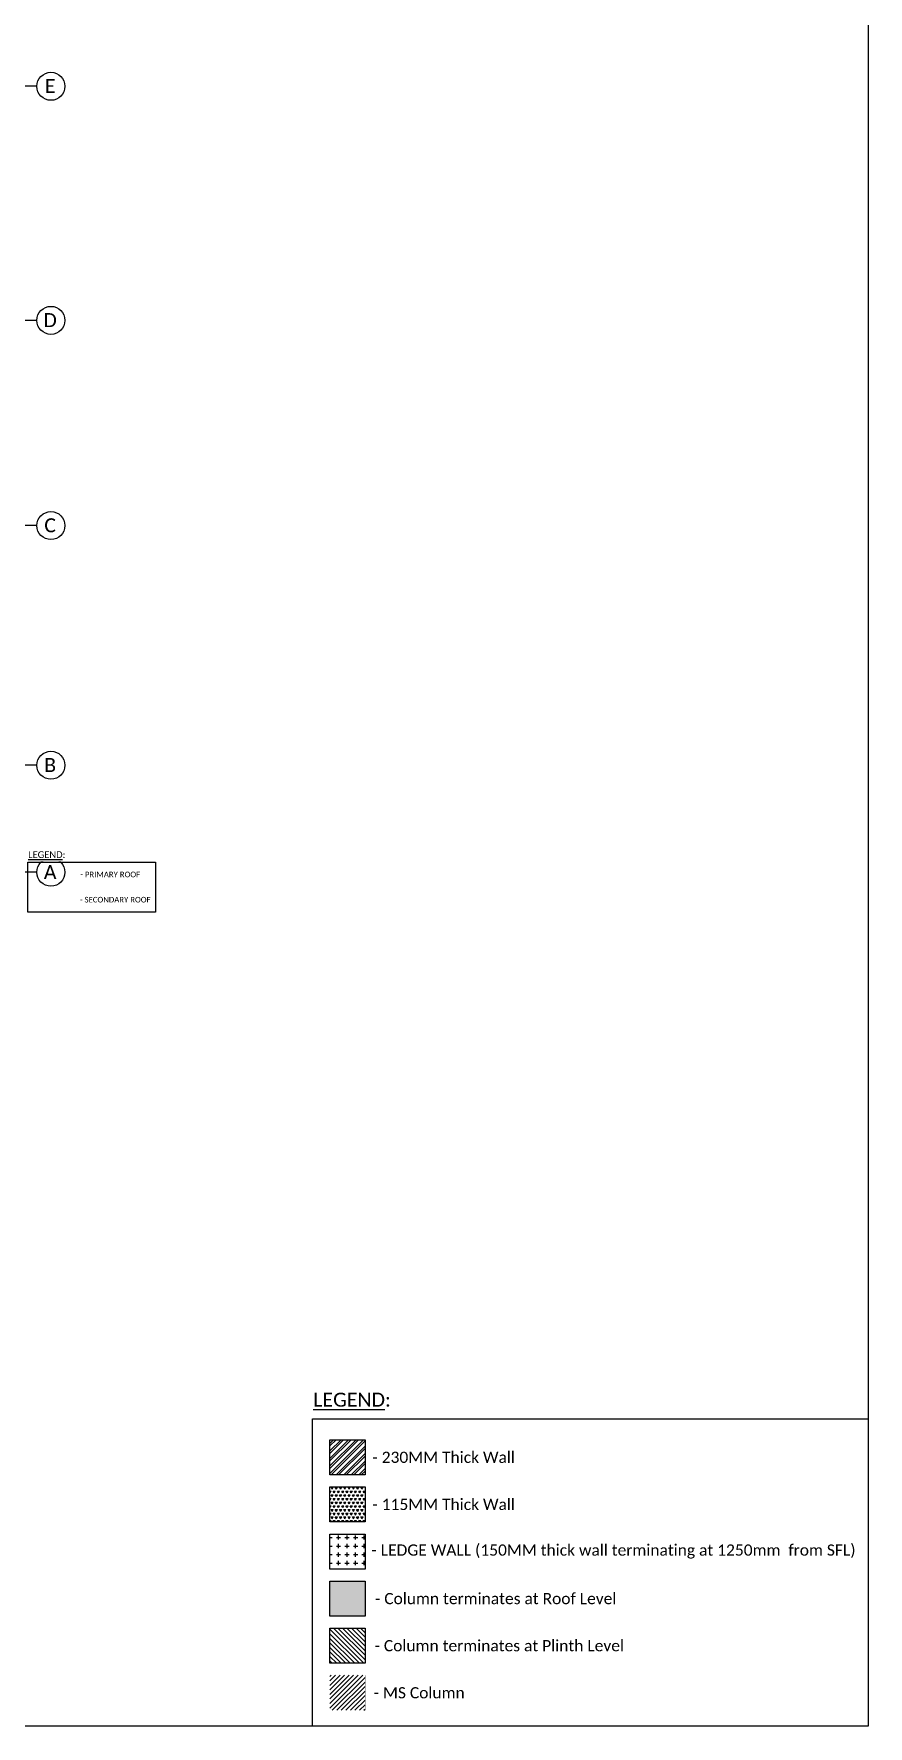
# Model space of a CAD drawing. Header units: millimetres. Extents: x -15000 to 28550, y -17045 to 28620.
# Drawn here: x 13651 to 28550, y -17045 to 13177 of the extents above; entities that cross this region are included whole.
import ezdxf

# ---------------------------------------------------------------- set-up
doc = ezdxf.new("R2010")
doc.units = ezdxf.units.MM
doc.header["$LTSCALE"] = 150
doc.linetypes.add('DASHDOTX2', pattern=[50.8, 25.4, -12.7, 0, -12.7])
for name, color, linetype in [('ad-Column', 3, 'Continuous'), ('ad-Column Hatch', 125, 'Continuous'), ('ad-Grid', 8, 'DASHDOTX2'), ('ad-Ledge Wall', 6, 'Continuous'), ('ad-RCC Hatch', 125, 'Continuous'), ('ad-Text', 7, 'Continuous'), ('ad-Text main', 7, 'Continuous'), ('ad-Wall', 240, 'Continuous'), ('ad-Wall hatch', 8, 'Continuous')]:
    doc.layers.add(name, color=color, linetype=linetype)
doc.styles.get("Standard").update_dxf_attribs({"font": 'calibril.ttf'})

# ---------------------------------------------------------------- blocks, each defined once
blk = doc.blocks.new('1215E_Grid')
at = {"layer": 'ad-Grid', "ltscale": 0.1}
for points in [[(13705, 12240), (-1950, 12240)], [(13705, 8060), (-1950, 8060)], [(13705, 4395), (-1950, 4395)], [(13705, 115), (-1950, 115)], [(13705, -1795), (-1950, -1795)]]:
    blk.add_lwpolyline(points, dxfattribs=at)
at = {"layer": 'ad-Text main', "char_height": 250, "width": 227.385, "attachment_point": 5, "bg_fill": 2}
for s, insert in [('{\\fCalibri|b0|i0|c0|p34;E}', (13941.5, 12244)), ('{\\fCalibri|b0|i0|c0|p34;D}', (13941.5, 8064)), ('{\\fCalibri|b0|i0|c0|p34;C}', (13941.5, 4399)), ('{\\fCalibri|b0|i0|c0|p34;B}', (13941.5, 119)), ('{\\fCalibri|b0|i0|c0|p34;A}', (13941.5, -1791))]:
    blk.add_mtext(s, dxfattribs=dict(at, insert=insert))
at = {"layer": 'ad-Grid', "color": 7, "linetype": 'ByBlock'}
for centre in [(13955, 12240), (13955, 8060), (13955, 4395), (13955, 115), (13955, -1795)]:
    blk.add_circle(centre, 250, dxfattribs=at)
blk = doc.blocks.new('1215E_Roof Plan')
at = {"layer": 'ad-Text main', "insert": (13881, -1482), "char_height": 120, "width": 636.75, "attachment_point": 5, "bg_fill": 2}
blk.add_mtext('{\\LLEGEND}:', dxfattribs=at)
at = {"layer": 'Defpoints'}
blk.add_lwpolyline([(13545, -1618), (15825, -1618), (15825, -2510), (13545, -2510)], close=True, dxfattribs=at)
at = {"layer": 'ad-Text main', "char_height": 100, "attachment_point": 5, "bg_fill": 2}
for s, insert, width in [('- PRIMARY ROOF', (15014, -1836), 1048.03), ('- SECONDARY ROOF', (15104, -2286), 1266.16)]:
    blk.add_mtext(s, dxfattribs=dict(at, insert=insert, width=width))
blk = doc.blocks.new('1215_East Villa')
blk.add_blockref('1215E_Roof Plan', (0, 0))

msp = doc.modelspace()

# ---------------------------------------------------------------- hatches: boundary and pattern name
at = {"layer": 'ad-Column Hatch', "transparency": 33554687}
h = msp.add_hatch(color=256, dxfattribs=at)
h.dxf.hatch_style = 1
h.paths.add_polyline_path([(18939, -14455), (19565, -14455), (19565, -15080), (18939, -15080)])
at = {"layer": 'ad-RCC Hatch', "transparency": 33554687}
h = msp.add_hatch(dxfattribs=at)
h.set_pattern_fill('ANSI31', color=256, scale=18, angle=90)
h.set_pattern_definition([(135, (354143.245, -36363.49), (-40.411153, -40.411153), [])])
h.paths.add_polyline_path([(18939, -15296), (19565, -15296), (19565, -15921), (18939, -15921)])
h = msp.add_hatch(dxfattribs=at)
h.set_pattern_fill('ANSI31', color=1, scale=18, angle=180)
h.set_pattern_definition([(225, (354143.245, -36003.934), (40.411153, -40.411153), [])])
h.paths.add_polyline_path([(18939, -16137), (19565, -16137), (19565, -16762), (18939, -16762)])
at = {"layer": 'ad-Wall hatch', "transparency": 33554610}
h = msp.add_hatch(dxfattribs=at)
h.set_pattern_fill('ANSI32', color=256, scale=10)
h.set_pattern_definition([(45, (-660301.98, 630209.03), (-67.351921, 67.351921), []), (45, (-660257.08, 630209.03), (-67.351921, 67.351921), [])])
h.paths.add_polyline_path([(18939, -11932), (19565, -11932), (19565, -12558), (18939, -12558)])
h = msp.add_hatch(dxfattribs=at)
h.set_pattern_fill('TRIANG', color=256, scale=8)
h.set_pattern_definition([(60, (352047.27, -30630.6), (-38.1, 65.991136), [38.1, -38.1]), (120, (352047.27, -30630.6), (-76.2, 4e-08), [38.1, -38.1]), (0, (352028.22, -30597.606), (38.1, 65.991136), [38.1, -38.1])])
h.paths.add_polyline_path([(18939, -12773), (19565, -12773), (19565, -13399), (18939, -13399)])
h = msp.add_hatch(dxfattribs=at)
h.set_pattern_fill('PLUS', color=256, scale=6)
h.set_pattern_definition([(0, (352047.27, -30592.5), (0, 152.4), [76.2, -76.2]), (90, (352085.37, -30630.6), (-152.4, 9e-15), [76.2, -76.2])])
h.paths.add_polyline_path([(18939, -13614), (19565, -13614), (19565, -14240), (18939, -14240)])

# ---------------------------------------------------------------- linework, layer by layer
at = {"layer": 'ad-Column'}
for points in [[(18939, -14455), (19565, -14455), (19565, -15080), (18939, -15080)], [(18939, -15296), (19565, -15296), (19565, -15921), (18939, -15921)]]:
    msp.add_lwpolyline(points, close=True, dxfattribs=at)
at = {"layer": 'ad-Column', "color": 1, "const_width": 5}
msp.add_lwpolyline([(18939, -16137), (19565, -16137), (19565, -16762), (18939, -16762)], close=True, dxfattribs=at)
at = {"layer": 'ad-Ledge Wall'}
msp.add_lwpolyline([(18939, -13614), (19565, -13614), (19565, -14240), (18939, -14240)], close=True, dxfattribs=at)
at = {"layer": 'ad-Text'}
msp.add_lwpolyline([(18624, -11559), (28550, -11559), (28550, -17045), (18624, -17045)], close=True, dxfattribs=at)
at = {"layer": 'ad-Wall'}
for points in [[(18939, -11932), (19565, -11932), (19565, -12558), (18939, -12558)], [(18939, -12773), (19565, -12773), (19565, -13399), (18939, -13399)]]:
    msp.add_lwpolyline(points, close=True, dxfattribs=at)

# ---------------------------------------------------------------- block references
msp.add_blockref('1215E_Grid', (0, 0))

# ---------------------------------------------------------------- texts
at = {"layer": 'ad-Text', "attachment_point": 5}
for s, insert, char_height, width in [('\\pxql,t25;{\\fCalibri|b0|i0|c0|p34;\\LLEGEND\\l:}', (19223, -11216), 250, 1165.89), ('\\pxql,t25;- 230MM Thick Wall', (21100, -12245), 200, 2805.73), ('\\pxql,t25;- 115MM Thick Wall', (21100, -13086), 200, 2805.73), ('\\pxql,t25;- LEDGE WALL (150MM thick wall terminating at 1250mm  from SFL)', (24000, -13927), 200, 8641.14), ('\\pxql,t25;- Column terminates at Roof Level', (21875, -14768), 200, 4263.49), ('\\pxql,t25;- Column terminates at Plinth Level', (22756, -15609), 200, 6040.45), ('\\pxql,t25;- MS Column', (20708, -16450), 200, 1975.77)]:
    msp.add_mtext(s, dxfattribs=dict(at, insert=insert, char_height=char_height, width=width))

# ---------------------------------------------------------------- next in the draw order: linework, layer by layer
msp.add_lwpolyline([(-15000, 28620), (28550, 28620), (28550, -17045), (-15000, -17045)], close=True)

# ---------------------------------------------------------------- next in the draw order: block references
msp.add_blockref('1215_East Villa', (0, 0))

doc.saveas('drawing.dxf')
